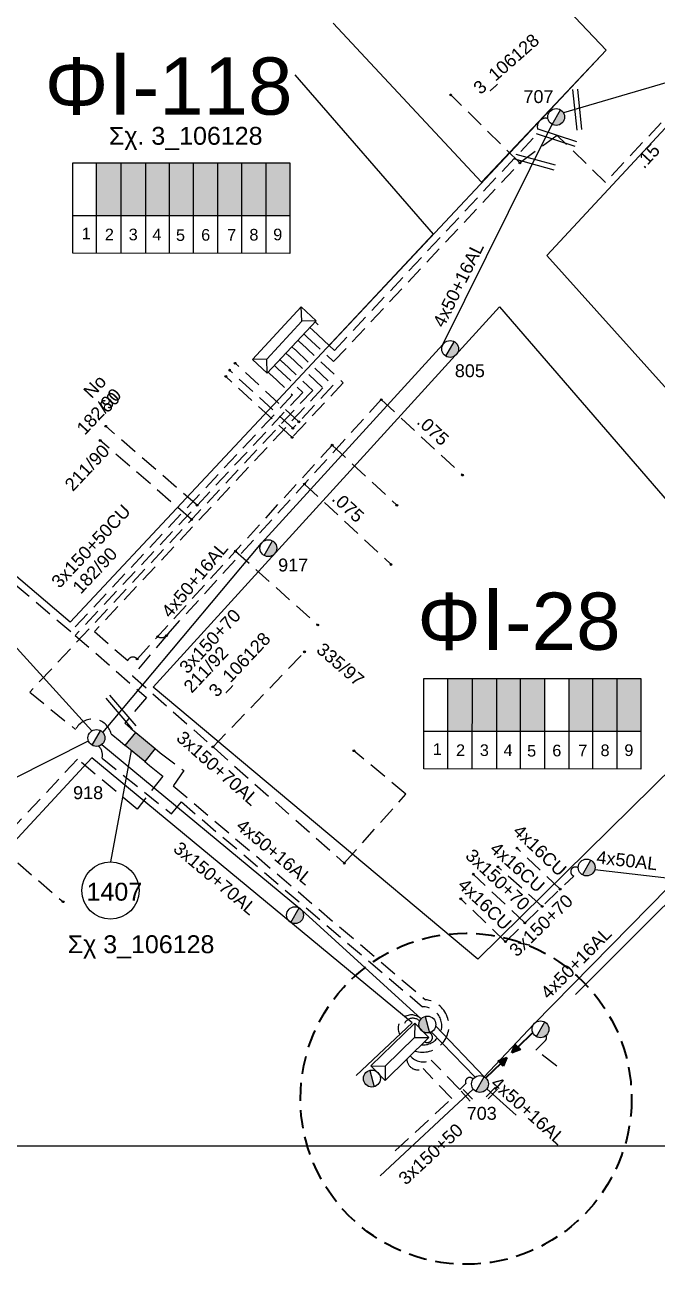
# Model space of a CAD drawing. Header units: millimetres. Extents: x 1421 to 7616, y 908 to 2861.
# Drawn here: x 6452.8 to 6541.2, y 1819.7 to 1993 of the extents above; entities that cross this region are included whole.
import ezdxf
from ezdxf.enums import TextEntityAlignment as Align

# ---------------------------------------------------------------- set-up
doc = ezdxf.new("R2010")
doc.units = ezdxf.units.MM
doc.linetypes.add('DASHED', pattern=[19.05, 12.7, -6.35])
for name, color, linetype, lineweight in [('2x6', 7, 'SYN_LINE', 30), ('3x150+50', 7, 'Continuous', 30), ('3x150+50 XLPE', 7, 'SYN_LINE', 30), ('3x150+70', 7, 'Continuous', 30), ('4x16CU', 7, 'Continuous', 30), ('4x50', 7, 'Continuous', 30), ('Άγνωστα', 7, 'Continuous', 30), ('Γυμνά εναέρια ΧΤ (3Φ) 4x50AL', 7, 'Continuous', 30), ('Γυμνά εναέρια ΧΤ και ΦΟΠ (3Φ)   4x50+16AL', 7, 'Continuous', 30), ('Καλωδια Χ.Τ. 3x50+35', 7, 'Continuous', 30), ('Καλώδια ΧΤ   3x150+50CU', 7, 'DASHED', 30), ('Καλώδια ΧΤ   3x150+70AL', 7, 'DASHED', 30), ('Καλώδια ΧΤ   3x150AL+50CU', 7, 'DASHED', 30), ('Συνεστραμμένα ΧΤ   3x70+54.6+25 AL', 7, 'SYN_LINE', 30), ('Υπόγεια Καλώδια Δικτύου ΧΤ   .075', 7, 'DASHED', 30), ('Υπόγεια Καλώδια Δικτύου ΧΤ   .10', 7, 'DASHED', 30), ('Υπόγεια Καλώδια Δικτύου ΧΤ   .15', 7, 'DASHED', 30)]:
    doc.layers.add(name, color=color, linetype=linetype, lineweight=lineweight)
for name, color, linetype in [('Link Box 4 Διευθύνσεων', 7, 'Continuous'), ('Pillar OTE', 7, 'Continuous'), ('TEXT ΚΑΛΩΔΙΩΝ', 7, 'Continuous'), ('ΑΓΝΩΣΤΟ ΕΝΑΕΡΙΟ ΚΑΛΩΔΙΟ', 7, 'Continuous'), ('ΑΓΝΩΣΤΟ ΥΠΟΓΕΙΟ ΚΑΛΩΔΙΟ', 7, 'DASHED'), ('Επίτονοι', 7, 'Continuous'), ('Μηχανική τομή', 7, 'Continuous'), ('Στύλος ΦΜ', 7, 'Continuous'), ('Στύλος ΦΜ @ 1', 7, 'Continuous'), ('Συνδέσεις', 7, 'Continuous'), ('Τομή', 7, 'Continuous'), ('Υποσταθμός εναέριος 2 στύλων', 7, 'Continuous'), ('Υποσταθμός πόλεως', 7, 'Continuous'), ('Υπόβαθρο ΔΕΗ', 7, 'Continuous')]:
    doc.layers.add(name, color=color, linetype=linetype)
doc.styles.add('arial', font='ARIAL.TTF')
doc.styles.get("Standard").update_dxf_attribs({"font": 'ARIAL.TTF', "height": 1.8})
doc.linetypes.add('SYN_LINE', pattern='A,0.5,-0.0001,["/\\/\\/\\/",Standard,S=0.1,R=0,X=0,Y=-0.05],-0.25', length=0.7501)

# ---------------------------------------------------------------- blocks, each defined once
blk = doc.blocks.new('ΥΠΑΡΧΩΝ ΤΣΙΜΕΝΤΕΝΙΟΣ ΣΤΥΛΟΣ')
at = {"layer": 'Στύλος ΦΜ'}
blk.add_hatch(color=7, dxfattribs=at).paths.add_polyline_path([(-1.29, -2.28, 0.574793), (2.62, 0, 0.268822), (1.3, 2.27)])
at = {"layer": 'Στύλος ΦΜ', "color": 7}
blk.add_line((-1.29, -2.28), (1.3, 2.27), dxfattribs=at)
blk.add_circle((0, 0), 2.62, dxfattribs=at)
at = {"layer": 'Στύλος ΦΜ', "flags": 4}
for tag, p in [('ΑΡΙΘΜΟΣ', (-4.68, 8.05)), ('ΤΥΠΟΣ', (-4.91, 3.03))]:
    blk.add_attdef(tag, p, '', height=4, dxfattribs=at)
blk = doc.blocks.new('LINK BOX 4 ΑΝΑΧΩΡΗΣΕΩΝ')
at = {"layer": 'Link Box 4 Διευθύνσεων', "ltscale": 40}
blk.add_hatch(color=256, dxfattribs=at).paths.add_polyline_path([(-3.54, 0), (-3.54, -4.67), (3.54, -4.67), (3.54, 0)])
for p, q in [((-3.54, 0), (-5.33, 0)), ((5.33, 0), (3.54, 0)), ((-3.54, -4.67), (-5.33, -4.67)), ((5.33, -4.67), (3.54, -4.67))]:
    blk.add_line(p, q, dxfattribs=at)
blk.add_lwpolyline([(-3.54, -4.67), (-3.54, 0), (3.54, 0), (3.54, -4.67)], close=True, dxfattribs=at)
blk = doc.blocks.new('ΥΠΟΣΤΑΘΜΟΣ ΠΟΛΕΩΣ 9 ΑΝΑΧΩΡΗΣΕΩΝ')
at = {"layer": 'Υποσταθμός πόλεως', "ltscale": 40}
for p, q in [((-9.63, -2.82), (-9.63, -4)), ((-7.12, -2.82), (-7.12, -4)), ((-4.84, -2.82), (-4.84, -4)), ((-2.36, -2.82), (-2.36, -4)), ((0.09, -2.82), (0.09, -4)), ((2.55, -2.82), (2.55, -4)), ((5.02, -2.82), (5.02, -4)), ((7.48, -2.82), (7.48, -4)), ((9.61, -2.82), (9.61, -4))]:
    blk.add_line(p, q, dxfattribs=at)
blk.add_lwpolyline([(-10.02, 2.82), (10.02, 2.82), (10.02, -2.82), (-10.02, -2.82)], close=True, dxfattribs=at)
for points in [[(-7.21, 0), (-10.02, 2.82)], [(-10.02, -2.82), (-7.21, 0)], [(-7.21, 0), (7.21, 0)], [(7.21, 0), (10.02, 2.82)], [(10.02, -2.82), (7.21, 0)]]:
    blk.add_lwpolyline(points, dxfattribs=at)
at = {"layer": 'Υποσταθμός πόλεως', "linetype": 'SYN_LINE', "ltscale": 40, "flags": 1}
for tag, p in [('ΜΕΤΑΣΧΗΜΑΤΙΣΜΟΣ', (10.79, 1.71)), ('ΙΣΧΥΣ', (10.77, -1.08)), ('ΑΡΙΘΜΟΣ', (10.89, -3.8))]:
    blk.add_attdef(tag, p, '', height=1.8, dxfattribs=at)
blk = doc.blocks.new('_ΣΥΝΔΕΣΗ')
at = {"layer": 'Συνδέσεις', "linetype": 'SYN_LINE', "ltscale": 40}
blk.add_hatch(color=256, dxfattribs=at).paths.add_polyline_path([(0.5, -0.01, 1), (-0.5, -0.01, 1)])
at = {"layer": 'Συνδέσεις'}
blk.add_circle((0, -0.01), 0.5, dxfattribs=at)
blk = doc.blocks.new('ΥΠΟΣΤΑΘΜΟΣ ΕΝΑΕΡΙΟΣ ΕΠΙ 2 ΣΤΥΛΩΝ')
at = {"layer": 'Υποσταθμός εναέριος 2 στύλων', "linetype": 'Continuous'}
for points in [[(-11.97, -2.11, 0.574793), (-8.45, -0.07, 0.268822), (-9.64, 1.98)], [(9.68, -2.15, 0.574793), (13.19, -0.1, 0.268822), (12.01, 1.95)]]:
    blk.add_hatch(color=256, dxfattribs=at).paths.add_polyline_path(points)
for p, q in [((-11.97, -2.11), (-9.64, 1.98)), ((9.68, -2.15), (12.01, 1.95))]:
    blk.add_line(p, q, dxfattribs=at)
for centre in [(-10.81, -0.07), (10.84, -0.1)]:
    blk.add_circle(centre, 2.36, dxfattribs=at)
at = {"layer": 'Υποσταθμός πόλεως', "linetype": 'Continuous', "ltscale": 40}
blk.add_lwpolyline([(-8.57, 2.82), (8.57, 2.82), (8.57, -2.82), (-8.57, -2.82)], close=True, dxfattribs=at)
for points in [[(-5.75, 0), (-8.57, 2.82)], [(-8.57, -2.82), (-5.75, 0)], [(-5.75, 0), (5.75, 0)], [(5.75, 0), (8.57, 2.82)], [(8.57, -2.82), (5.75, 0)]]:
    blk.add_lwpolyline(points, dxfattribs=at)
at = {"layer": 'Υποσταθμός εναέριος 2 στύλων', "ltscale": 40, "flags": 1}
for tag, p in [('ΜΕΤΑΣΧΗΜΑΤΙΣΜΟΣ', (14.09, 2.51)), ('ΙΣΧΥΣ', (14.07, -0.28)), ('ΑΡΙΘΜΟΣ', (14.19, -3))]:
    blk.add_attdef(tag, p, '', height=1.8, dxfattribs=at)
blk = doc.blocks.new('ΤΟΜΗ')
at = {"layer": 'Τομή', "ltscale": 40}
for p, q in [((11.33, -0.65), (-11.4, -0.65)), ((11.33, -3.42), (-11.4, -3.42))]:
    blk.add_line(p, q, dxfattribs=at)
blk = doc.blocks.new('ΕΠΙΤΟΝΟΣ')
at = {"layer": 'Επίτονοι', "lineweight": 40, "ltscale": 40}
blk.add_hatch(color=256, dxfattribs=at).paths.add_polyline_path([(-1.13, 6.47), (0, 9.1), (1.13, 6.47)])
for p, q in [((-1.13, 6.47), (0, 9.1)), ((0, 9.1), (1.13, 6.47)), ((1.13, 6.47), (-1.13, 6.47)), ((-1.13, 6.47), (0, 6.47)), ((0, 6.47), (0, 0))]:
    blk.add_line(p, q, dxfattribs=at)
blk = doc.blocks.new('ΜΗΧΑΝΙΚΗ ΤΟΜΗ')
at = {"layer": 'Μηχανική τομή', "ltscale": 40}
for p, q in [((-3.79, 1.21), (3.79, 1.21)), ((3.79, -0.34), (-3.79, -0.34))]:
    blk.add_line(p, q, dxfattribs=at)

msp = doc.modelspace()

# ---------------------------------------------------------------- hatches: boundary and pattern name
at = {"layer": 'Καλώδια ΧΤ   3x150AL+50CU', "linetype": 'DASHED', "lineweight": -3, "ltscale": 0.2}
h = msp.add_hatch(color=133, dxfattribs=at)
h.dxf.hatch_style = 1
h.paths.add_polyline_path([(6466.26, 1973.72), (6462.82, 1973.72), (6462.82, 1966.36), (6466.26, 1966.36)])
h = msp.add_hatch(color=2, dxfattribs=at)
h.dxf.hatch_style = 1
h.paths.add_polyline_path([(6466.26, 1966.36), (6469.69, 1966.35), (6469.7, 1973.72), (6466.26, 1973.72)])
h = msp.add_hatch(color=1, dxfattribs=at)
h.dxf.hatch_style = 1
h.paths.add_polyline_path([(6472.99, 1973.72), (6469.7, 1973.72), (6469.69, 1966.35), (6472.99, 1966.35)])
h = msp.add_hatch(color=5, dxfattribs=at)
h.dxf.hatch_style = 1
h.paths.add_polyline_path([(6472.99, 1966.35), (6476.38, 1966.35), (6476.38, 1973.72), (6472.99, 1973.72)])
h = msp.add_hatch(color=27, dxfattribs=at)
h.dxf.hatch_style = 1
h.paths.add_polyline_path([(6476.38, 1966.35), (6479.77, 1966.34), (6479.78, 1973.72), (6476.38, 1973.72)])
h = msp.add_hatch(color=6, dxfattribs=at)
h.dxf.hatch_style = 1
h.paths.add_polyline_path([(6479.72, 1966.35), (6483.11, 1966.34), (6483.11, 1973.72), (6479.72, 1973.72)])
h = msp.add_hatch(color=30, dxfattribs=at)
h.dxf.hatch_style = 1
h.paths.add_polyline_path([(6483.1, 1966.35), (6486.5, 1966.34), (6486.5, 1973.72), (6483.1, 1973.72)])
h = msp.add_hatch(color=62, dxfattribs=at)
h.dxf.hatch_style = 1
h.paths.add_polyline_path([(6486.42, 1966.35), (6489.82, 1966.34), (6489.82, 1973.72), (6486.42, 1973.72)])
h = msp.add_hatch(color=5, dxfattribs=at)
h.dxf.hatch_style = 1
h.paths.add_polyline_path([(6515.34, 1901.64), (6511.9, 1901.64), (6511.9, 1894.28), (6515.33, 1894.27)])
h = msp.add_hatch(color=2, dxfattribs=at)
h.dxf.hatch_style = 1
h.paths.add_polyline_path([(6515.33, 1894.27), (6518.77, 1894.27), (6518.77, 1901.64), (6515.34, 1901.64)])
h = msp.add_hatch(color=6, dxfattribs=at)
h.dxf.hatch_style = 1
h.paths.add_polyline_path([(6522.07, 1901.64), (6518.77, 1901.64), (6518.77, 1894.27), (6522.07, 1894.27)])
h = msp.add_hatch(color=133, dxfattribs=at)
h.dxf.hatch_style = 1
h.paths.add_polyline_path([(6522.07, 1894.27), (6525.46, 1894.26), (6525.46, 1901.63), (6522.07, 1901.64)])
h = msp.add_hatch(color=30, dxfattribs=at)
h.dxf.hatch_style = 1
h.paths.add_polyline_path([(6528.8, 1894.26), (6532.19, 1894.26), (6532.19, 1901.63), (6528.8, 1901.63)])
h = msp.add_hatch(color=62, dxfattribs=at)
h.dxf.hatch_style = 1
h.paths.add_polyline_path([(6532.18, 1894.26), (6535.58, 1894.26), (6535.58, 1901.63), (6532.18, 1901.63)])
h = msp.add_hatch(color=27, dxfattribs=at)
h.dxf.hatch_style = 1
h.paths.add_polyline_path([(6535.5, 1894.26), (6538.9, 1894.26), (6538.9, 1901.63), (6535.5, 1901.63)])

# ---------------------------------------------------------------- linework, layer by layer
at = {"layer": '2x6', "color": 5, "linetype": 'DASHED', "lineweight": -3, "ltscale": 0.2}
msp.add_lwpolyline([(6527.13, 1847.45), (6524.22, 1849.68), (6525.5, 1850.96, 0.323201), (6525.63, 1851.73, -26.215106)], format="xyb", dxfattribs=at)
at = {"layer": '3x150+50', "color": 133, "linetype": 'DASHED', "lineweight": -3, "ltscale": 0.2}
msp.add_lwpolyline([(6504.56, 1835.59), (6512.45, 1842.89), (6508.46, 1847.1, -0.55058), (6506.17, 1848.42, 5.259384)], format="xyb", dxfattribs=at)
at = {"layer": '3x150+50', "color": 5, "linetype": 'DASHED', "lineweight": -3, "ltscale": 0.2}
msp.add_arc((6506.84, 1852.73), 1.87, 44.503, 207.5155, dxfattribs=at)
at = {"layer": '3x150+50', "color": 85, "linetype": 'DASHED', "lineweight": -3, "ltscale": 0.2}
msp.add_arc((6507.02, 1852.81), 1.32, 43.6065, 197.7772, dxfattribs=at)
at = {"layer": '3x150+50', "color": 6, "linetype": 'DASHED', "lineweight": -3, "ltscale": 0.2}
msp.add_arc((6509.04, 1851.46), 0.723, 237.7811, 64.6542, dxfattribs=at)
at = {"layer": '3x150+50 XLPE', "color": 133, "linetype": 'DASHED', "lineweight": -3, "ltscale": 0.2}
msp.add_lwpolyline([(6524.68, 1978.04, -0.733798), (6525.9, 1979.9, -1.642384)], format="xyb", dxfattribs=at)
msp.add_lwpolyline([(6496.06, 1947.5), (6524.68, 1978.04)], dxfattribs=at)
at = {"layer": '3x150+70', "color": 5, "linetype": 'DASHED', "lineweight": -3, "ltscale": 0.2}
msp.add_lwpolyline([(6519.97, 1864.83), (6529.5, 1874.01, -1.156966), (6530.13, 1875.14, -0.797292)], format="xyb", dxfattribs=at)
msp.add_lwpolyline([(6522.69, 1867.45), (6515.47, 1874.26)], dxfattribs=at)
at = {"layer": '4x16CU', "color": 5, "linetype": 'DASHED', "lineweight": -3, "ltscale": 0.2}
for points in [[(6527.59, 1872.18), (6521.58, 1877.92)], [(6525.09, 1869.77), (6518.89, 1875.3)], [(6519.97, 1864.83), (6513.71, 1870.82)]]:
    msp.add_lwpolyline(points, dxfattribs=at)
at = {"layer": '4x50', "color": 1, "lineweight": -3, "ltscale": 0.1}
msp.add_lwpolyline([(6428.92, 1930.88), (6462.17, 1894.31)], dxfattribs=at)
at = {"layer": 'Pillar OTE', "lineweight": -3, "ltscale": 40}
for points in [[(6459.49, 1961.08), (6459.49, 1973.72), (6489.82, 1973.72), (6489.82, 1961.05), (6459.49, 1961.08)], [(6462.81, 1961.08), (6462.82, 1973.72)], [(6466.25, 1961.08), (6466.26, 1973.72)], [(6469.69, 1961.07), (6469.7, 1973.72)], [(6472.99, 1961.07), (6472.99, 1973.72)], [(6476.38, 1961.07), (6476.38, 1973.72)], [(6479.77, 1961.06), (6479.78, 1973.72)], [(6483.11, 1961.06), (6483.11, 1973.72)], [(6486.5, 1961.06), (6486.5, 1973.72)], [(6459.49, 1966.36), (6489.82, 1966.33)], [(6508.57, 1889), (6508.57, 1901.64), (6538.9, 1901.63), (6538.9, 1888.97), (6508.57, 1889)], [(6511.89, 1888.99), (6511.9, 1901.64)], [(6515.33, 1888.99), (6515.34, 1901.64)], [(6518.77, 1888.99), (6518.77, 1901.64)], [(6522.07, 1888.98), (6522.07, 1901.64)], [(6525.46, 1888.98), (6525.46, 1901.63)], [(6528.85, 1888.98), (6528.86, 1901.63)], [(6532.19, 1888.97), (6532.19, 1901.63)], [(6535.58, 1888.97), (6535.58, 1901.63)], [(6508.57, 1894.28), (6538.9, 1894.25)]]:
    msp.add_lwpolyline(points, dxfattribs=at)
at = {"layer": 'Άγνωστα', "lineweight": -3, "ltscale": 0.1}
msp.add_lwpolyline([(7529.06, 1836.26), (5255.84, 1836.26), (5255.84, 2847.77), (7529.06, 2847.77)], close=True, dxfattribs=at)
at = {"layer": 'ΑΓΝΩΣΤΟ ΕΝΑΕΡΙΟ ΚΑΛΩΔΙΟ', "color": 27, "lineweight": -3, "ltscale": 0.1}
msp.add_lwpolyline([(6515.47, 1844.21), (6502.43, 1832.12)], dxfattribs=at)
at = {"layer": 'ΑΓΝΩΣΤΟ ΥΠΟΓΕΙΟ ΚΑΛΩΔΙΟ', "color": 2, "linetype": 'DASHED', "lineweight": -3, "ltscale": 0.2}
for points in [[(6521.99, 1973.71), (6512.31, 1983.21)], [(6492.22, 1949.41), (6495.95, 1945.92), (6521.99, 1973.71)]]:
    msp.add_lwpolyline(points, dxfattribs=at)
at = {"layer": 'ΑΓΝΩΣΤΟ ΥΠΟΓΕΙΟ ΚΑΛΩΔΙΟ', "color": 62, "lineweight": -3, "ltscale": 0.2}
msp.add_lwpolyline([(6491.39, 1948.5), (6497.3, 1942.96), (6490.14, 1935.33), (6480.88, 1943.85)], dxfattribs=at)
at = {"layer": 'ΑΓΝΩΣΤΟ ΥΠΟΓΕΙΟ ΚΑΛΩΔΙΟ', "color": 30, "lineweight": -3, "ltscale": 0.2}
for points in [[(6490.55, 1947.6), (6495.88, 1942.61), (6490.24, 1936.6)], [(6490.24, 1936.6), (6481.41, 1944.72)], [(6491.09, 1937.51), (6482.19, 1945.69)], [(6448.92, 1878.34), (6458.14, 1870.42)]]:
    msp.add_lwpolyline(points, dxfattribs=at)
at = {"layer": 'ΑΓΝΩΣΤΟ ΥΠΟΓΕΙΟ ΚΑΛΩΔΙΟ', "color": 6, "lineweight": -3, "ltscale": 0.2}
for points in [[(6495.74, 1934.25), (6504.78, 1925.85)], [(6482.23, 1919.43), (6493.72, 1909.11)]]:
    msp.add_lwpolyline(points, dxfattribs=at)
at = {"layer": 'ΑΓΝΩΣΤΟ ΥΠΟΓΕΙΟ ΚΑΛΩΔΙΟ', "color": 27, "lineweight": -3, "ltscale": 0.2}
msp.add_lwpolyline([(6515.44, 1845.62, 0.893169), (6514.43, 1845), (6513.58, 1844.19), (6509.57, 1848.29, -0.352993), (6506.66, 1848.9, 5.159211)], format="xyb", dxfattribs=at)
at = {"layer": 'Γυμνά εναέρια ΧΤ (3Φ) 4x50AL', "color": 133, "lineweight": -3, "ltscale": 0.1}
msp.add_lwpolyline([(6493.06, 1950.31), (6496.06, 1947.5)], dxfattribs=at)
at = {"layer": 'Γυμνά εναέρια ΧΤ (3Φ) 4x50AL', "color": 5, "lineweight": -3, "ltscale": 0.1}
msp.add_lwpolyline([(6542.91, 1873.69), (6532.45, 1874.89)], dxfattribs=at)
at = {"layer": 'Γυμνά εναέρια ΧΤ και ΦΟΠ (3Φ)   4x50+16AL', "color": 5, "lineweight": -3, "ltscale": 0.1}
for points in [[(6548.89, 1986.83), (6528.09, 1980.69)], [(6510.21, 1853.01), (6516.99, 1845.96), (6523.93, 1853.31), (6542.74, 1872.44)]]:
    msp.add_lwpolyline(points, dxfattribs=at)
at = {"layer": 'Γυμνά εναέρια ΧΤ και ΦΟΠ (3Φ)   4x50+16AL', "color": 133, "lineweight": -3, "ltscale": 0.1}
msp.add_lwpolyline([(6463.69, 1894.08), (6485.87, 1920.54), (6511.22, 1948.3), (6526.48, 1979.1)], dxfattribs=at)
at = {"layer": 'Γυμνά εναέρια ΧΤ και ΦΟΠ (3Φ)   4x50+16AL', "color": 62, "lineweight": -3, "ltscale": 0.1}
msp.add_lwpolyline([(6409.1, 1845.74), (6418.9, 1856.5), (6428.24, 1867.29), (6440.67, 1882.32), (6461.68, 1892.92)], dxfattribs=at)
at = {"layer": 'Γυμνά εναέρια ΧΤ και ΦΟΠ (3Φ)   4x50+16AL', "color": 2, "lineweight": -3, "ltscale": 0.1}
msp.add_lwpolyline([(6463.53, 1892.4), (6491.46, 1869.29), (6508.18, 1854.04)], dxfattribs=at)
at = {"layer": 'Γυμνά εναέρια ΧΤ και ΦΟΠ (3Φ)   4x50+16AL', "color": 6, "lineweight": -3, "ltscale": 0.1}
msp.add_lwpolyline([(6517.36, 1844.26), (6521.48, 1840.57)], dxfattribs=at)
at = {"layer": 'Καλωδια Χ.Τ. 3x50+35', "color": 6, "linetype": 'DASHED', "lineweight": -3, "ltscale": 0.2}
msp.add_lwpolyline([(6479.08, 1892.05), (6491.88, 1905.34)], dxfattribs=at)
at = {"layer": 'Καλώδια ΧΤ   3x150+50CU', "color": 1, "lineweight": -3, "ltscale": 0.2}
msp.add_lwpolyline([(6487.24, 1944.04), (6490.22, 1941.26), (6459.2, 1908.16), (6421.85, 1939.85), (6398.75, 1950.26, 0.630853), (6397.13, 1951.49)], format="xyb", dxfattribs=at)
at = {"layer": 'Καλώδια ΧΤ   3x150+50CU', "color": 27, "lineweight": -3, "ltscale": 0.2}
msp.add_lwpolyline([(6488.87, 1945.8), (6493.02, 1941.91), (6453.48, 1899.72), (6459.87, 1894.49, -0.695363), (6464.85, 1893.9), (6466.12, 1892.85)], format="xyb", dxfattribs=at)
at = {"layer": 'Καλώδια ΧΤ   3x150+50CU', "color": 6, "lineweight": -3, "ltscale": 0.2}
for points in [[(6489.72, 1946.71), (6494.46, 1942.27), (6462.51, 1908.18)], [(6468.49, 1904.34), (6495.74, 1934.25)], [(6462.51, 1908.18), (6467.17, 1904.13)]]:
    msp.add_lwpolyline(points, dxfattribs=at)
at = {"layer": 'Καλώδια ΧΤ   3x150+50CU', "color": 5, "lineweight": -3, "ltscale": 0.2}
for points in [[(6488.09, 1944.96), (6491.66, 1941.62), (6459.83, 1907.66)], [(6476.86, 1925.84), (6464.09, 1936.89)], [(6459.83, 1907.66), (6469.77, 1898.97), (6466.75, 1895.38), (6467.61, 1894.65)]]:
    msp.add_lwpolyline(points, dxfattribs=at)
at = {"layer": 'Καλώδια ΧΤ   3x150+50CU', "color": 27, "lineweight": -3, "ltscale": 0.2}
msp.add_lwpolyline([(6476.09, 1923.85), (6463.32, 1934.9)], dxfattribs=at)
at = {"layer": 'Καλώδια ΧΤ   3x150+50CU', "color": 6, "lineweight": -3, "ltscale": 0.2}
for points in [[(6471.34, 1907.48, 0.403266), (6472.76, 1907.84, -1.594626)], [(6467.17, 1904.13, -0.57161), (6468.49, 1904.34, -1.743124)]]:
    msp.add_lwpolyline(points, format="xyb", dxfattribs=at)
at = {"layer": 'Καλώδια ΧΤ   3x150+50CU', "color": 3, "lineweight": 40, "ltscale": 0.2}
msp.add_circle((6514.45, 1842.88), 23.14, dxfattribs=at)
at = {"layer": 'Καλώδια ΧΤ   3x150+70AL', "color": 6, "lineweight": -3, "ltscale": 0.2}
for points in [[(6472.76, 1907.84), (6502.61, 1940.61)], [(6472.76, 1907.84), (6467.82, 1902.01), (6497.44, 1875.82)], [(6497.44, 1875.82), (6506.04, 1885.47), (6498.78, 1891.52)]]:
    msp.add_lwpolyline(points, dxfattribs=at)
at = {"layer": 'Καλώδια ΧΤ   3x150+70AL', "color": 62, "lineweight": -3, "ltscale": 0.2}
msp.add_lwpolyline([(6463.07, 1892.17, -0.292288), (6463.57, 1890.51), (6473.29, 1882.69), (6474.66, 1884.37), (6508.38, 1855.74, -1.03998), (6508.19, 1850.4, 3.048909)], format="xyb", dxfattribs=at)
at = {"layer": 'Καλώδια ΧΤ   3x150+70AL', "color": 30, "lineweight": -3, "ltscale": 0.2}
msp.add_lwpolyline([(6471.72, 1891.25), (6475, 1888.75), (6473.54, 1886.63), (6508.77, 1856.72, -1.100424), (6507.32, 1849.55)], format="xyb", dxfattribs=at)
at = {"layer": 'Συνεστραμμένα ΧΤ   3x70+54.6+25 AL', "lineweight": -3, "ltscale": 0.1}
msp.add_lwpolyline([(6495.33, 1948.19), (6534.02, 1989.47)], dxfattribs=at)
at = {"layer": 'Συνεστραμμένα ΧΤ   3x70+54.6+25 AL', "color": 6, "linetype": 'SYN_LINE', "lineweight": -3, "ltscale": 10}
msp.add_lwpolyline([(6509.6, 1852.21), (6515.74, 1845.91)], dxfattribs=at)
at = {"layer": 'Υπόβαθρο ΔΕΗ', "lineweight": -3, "ltscale": 0.1}
msp.add_lwpolyline([(6372.7, 1963.09), (6371.68, 1977.6), (6417.89, 2021.87), (6429.32, 2033.63, -0.281313), (6444.03, 2037.39), (6505.22, 2019.88), (6534.02, 1989.47), (6516.62, 1971.03), (6495.88, 1993.22)], format="xyb", dxfattribs=at)
for points in [[(6490.53, 1986), (6509.88, 1963.73), (6459.14, 1909.52), (6422.39, 1940.7), (6372.7, 1963.09)], [(6587.84, 1933.05), (6543.55, 1979.9), (6525.77, 1960.74), (6568.12, 1913.62), (6587.84, 1933.05)], [(6568.12, 1913.62), (6516.09, 1862.4), (6470.73, 1900.42), (6519.14, 1953.56), (6560.3, 1905.92)], [(6623.84, 1899.55), (6614.81, 1890.87), (6624.32, 1881.04), (6669.77, 1930.17), (6646.68, 1951.55), (6603.46, 1931.04), (6529.76, 1857.44)], [(6499.11, 1846.13), (6506.93, 1853.51), (6462.13, 1890.54), (6418.9, 1843.84)]]:
    msp.add_lwpolyline(points, dxfattribs=at)
at = {"layer": 'Υπόβαθρο ΔΕΗ', "lineweight": -3}
msp.add_lwpolyline([(6467.67, 1891.57), (6464.74, 1875.98)], dxfattribs=at)
msp.add_circle((6464.75, 1871.98), 4, dxfattribs=at)
at = {"layer": 'Υπόγεια Καλώδια Δικτύου ΧΤ   .075', "color": 6, "lineweight": -3, "ltscale": 0.2}
for points in [[(6502.61, 1940.61), (6513.96, 1930.07)], [(6491.87, 1928.81), (6503.97, 1917.57)]]:
    msp.add_lwpolyline(points, dxfattribs=at)
at = {"layer": 'Υπόγεια Καλώδια Δικτύου ΧΤ   .10', "color": 30, "lineweight": -3, "ltscale": 0.2}
msp.add_lwpolyline([(6470.23, 1889.45), (6472.05, 1887.95), (6468.47, 1883.36), (6460.13, 1890.35), (6421.25, 1848.69)], dxfattribs=at)
at = {"layer": 'Υπόγεια Καλώδια Δικτύου ΧΤ   .15', "color": 2, "lineweight": -3, "ltscale": 0.2}
msp.add_lwpolyline([(6549.12, 1982.68), (6546.9, 1984.91), (6533.97, 1970.98), (6527.2, 1977.55), (6521.99, 1973.71)], dxfattribs=at)

# ---------------------------------------------------------------- block references
at = {"layer": 'Link Box 4 Διευθύνσεων', "lineweight": -3, "xscale": 0.4999999999999999, "yscale": 0.4999999999999999, "zscale": 0.4999999999999999, "rotation": 140.401901915364}
msp.add_blockref('LINK BOX 4 ΑΝΑΧΩΡΗΣΕΩΝ', (6468.17, 1891.15), dxfattribs=at)
at = {"layer": 'Επίτονοι', "lineweight": -3, "xscale": 0.4499999999998179, "yscale": 0.4499999999998179, "zscale": 0.4499999999998179}
for p, rotation in [((6523.77, 1852.15), 134.4526137541803), ((6517.22, 1845.78), 314.082162530457)]:
    msp.add_blockref('ΕΠΙΤΟΝΟΣ', p, dxfattribs=dict(at, rotation=rotation))
at = {"layer": 'Μηχανική τομή', "lineweight": -3, "xscale": 0.2499999999999679, "yscale": 0.2499999999999679, "zscale": 0.2499999999999679}
for p, rotation in [((6514.47, 1843.29), 312.6464394964619), ((6517.99, 1843.75), 225.6233154980724)]:
    msp.add_blockref('ΜΗΧΑΝΙΚΗ ΤΟΜΗ', p, dxfattribs=dict(at, rotation=rotation))
at = {"layer": 'Στύλος ΦΜ @ 1', "lineweight": -3, "ltscale": 40}
ref = msp.add_blockref('ΥΠΑΡΧΩΝ ΤΣΙΜΕΝΤΕΝΙΟΣ ΣΤΥΛΟΣ', (6527.06, 1980.12), dxfattribs=dict(at, xscale=0.4499999999998181, yscale=0.4499999999998181, zscale=0.4499999999998181))
ref.add_attrib('ΑΡΙΘΜΟΣ', '707', (6522.48, 1982.07), dxfattribs={"layer": 'Στύλος ΦΜ', "height": 1.8, "flags": 4})
ref = msp.add_blockref('ΥΠΑΡΧΩΝ ΤΣΙΜΕΝΤΕΝΙΟΣ ΣΤΥΛΟΣ', (6512.23, 1947.69), dxfattribs=dict(at, xscale=0.4499999999998181, yscale=0.4499999999998181, zscale=0.4499999999998181))
ref.add_attrib('ΑΡΙΘΜΟΣ', '805', (6512.89, 1943.75), dxfattribs={"layer": 'Στύλος ΦΜ', "height": 1.8, "flags": 4})
ref = msp.add_blockref('ΥΠΑΡΧΩΝ ΤΣΙΜΕΝΤΕΝΙΟΣ ΣΤΥΛΟΣ', (6486.82, 1919.84), dxfattribs=dict(at, xscale=0.4499999999998181, yscale=0.4499999999998181, zscale=0.4499999999998181))
ref.add_attrib('ΑΡΙΘΜΟΣ', '917', (6488.19, 1916.59), dxfattribs={"layer": 'Στύλος ΦΜ', "height": 1.8, "flags": 4})
ref = msp.add_blockref('ΥΠΑΡΧΩΝ ΤΣΙΜΕΝΤΕΝΙΟΣ ΣΤΥΛΟΣ', (6462.79, 1893.31), dxfattribs=dict(at, xscale=0.4499999999998181, yscale=0.4499999999998181, zscale=0.4499999999998181))
ref.add_attrib('ΑΡΙΘΜΟΣ', '918', (6459.53, 1884.76), dxfattribs={"layer": 'Στύλος ΦΜ', "height": 1.8, "flags": 4})
at = {"layer": 'Στύλος ΦΜ @ 1', "lineweight": -3, "ltscale": 40, "xscale": 0.4499999999998181, "yscale": 0.4499999999998181, "zscale": 0.4499999999998181}
for p in [(6531.31, 1875.2), (6490.55, 1868.54), (6524.86, 1852.59)]:
    msp.add_blockref('ΥΠΑΡΧΩΝ ΤΣΙΜΕΝΤΕΝΙΟΣ ΣΤΥΛΟΣ', p, dxfattribs=at)
at = {"layer": 'Στύλος ΦΜ @ 1', "lineweight": -3, "ltscale": 40}
ref = msp.add_blockref('ΥΠΑΡΧΩΝ ΤΣΙΜΕΝΤΕΝΙΟΣ ΣΤΥΛΟΣ', (6516.4, 1844.94), dxfattribs=dict(at, xscale=0.4499999999998181, yscale=0.4499999999998181, zscale=0.4499999999998181))
ref.add_attrib('ΑΡΙΘΜΟΣ', '703', (6514.55, 1839.94), dxfattribs={"layer": 'Στύλος ΦΜ', "height": 1.8, "flags": 4})
at = {"layer": 'Συνδέσεις', "lineweight": -3, "xscale": 0.25, "yscale": 0.25, "zscale": 0.25}
for p in [(6512.31, 1983.21), (6521.99, 1973.71), (6482.19, 1945.7), (6481.41, 1944.73), (6480.88, 1943.86), (6502.61, 1940.61), (6491.09, 1937.51), (6464.09, 1936.89), (6490.15, 1935.33), (6490.24, 1936.6), (6463.32, 1934.9), (6495.74, 1934.25), (6513.96, 1930.07), (6491.87, 1928.82), (6476.86, 1925.84), (6504.78, 1925.85), (6476.1, 1923.85), (6482.23, 1919.43), (6503.97, 1917.57), (6472.58, 1907.63), (6493.72, 1909.11), (6471.35, 1907.48), (6468.49, 1904.35), (6491.88, 1905.35), (6479.08, 1892.06), (6498.78, 1891.53), (6521.58, 1877.92), (6497.44, 1875.82), (6518.89, 1875.31), (6515.47, 1874.27), (6527.6, 1872.18), (6458.14, 1870.42), (6513.71, 1870.83), (6525.09, 1869.77), (6522.69, 1867.45), (6519.97, 1864.84)]:
    msp.add_blockref('_ΣΥΝΔΕΣΗ', p, dxfattribs=at)
at = {"layer": 'Τομή', "lineweight": -3}
for p, xscale, yscale, zscale, rotation in [((6529.46, 1981.11), 0.2499999999999999, 0.2499999999999999, 0.2499999999999999, 96.03654804830673), ((6527.29, 1977.68), 0.25, 0.25, 0.25, 341.8416582718884), ((6524.26, 1974.29), 0.25, 0.25, 0.25, 344.3736580310895), ((6465.81, 1896.6), 0.25, 0.25, 0.25, 130.4781423068394)]:
    msp.add_blockref('ΤΟΜΗ', p, dxfattribs=dict(at, xscale=xscale, yscale=yscale, zscale=zscale, rotation=rotation))
at = {"layer": 'Υποσταθμός εναέριος 2 στύλων', "lineweight": -3, "xscale": 0.4999999999999997, "yscale": 0.4999999999999997, "zscale": 0.4999999999999997, "rotation": 224.3635560000994}
msp.add_blockref('ΥΠΟΣΤΑΘΜΟΣ ΕΝΑΕΡΙΟΣ ΕΠΙ 2 ΣΤΥΛΩΝ', (6505.21, 1849.45), dxfattribs=at)
at = {"layer": 'Υποσταθμός πόλεως', "lineweight": -3, "xscale": 0.5, "yscale": 0.5, "zscale": 0.5, "rotation": 47.11042490299007}
msp.add_blockref('ΥΠΟΣΤΑΘΜΟΣ ΠΟΛΕΩΣ 9 ΑΝΑΧΩΡΗΣΕΩΝ', (6489.05, 1948.93), dxfattribs=at)

# ---------------------------------------------------------------- texts
at = {"lineweight": -3, "ltscale": 30, "char_height": 1.63, "width": 11.2573, "attachment_point": 1}
for s, insert in [('1', (6460.73, 1964.64)), ('2', (6463.97, 1964.51)), ('3', (6467.3, 1964.51)), ('4', (6470.61, 1964.51)), ('5', (6473.91, 1964.43)), ('6', (6477.43, 1964.46)), ('7', (6481.06, 1964.46)), ('8', (6484.17, 1964.48)), ('9', (6487.5, 1964.51)), ('1', (6509.81, 1892.56)), ('2', (6513.05, 1892.42)), ('3', (6516.38, 1892.42)), ('4', (6519.69, 1892.42)), ('5', (6522.99, 1892.34)), ('6', (6526.51, 1892.37)), ('7', (6530.14, 1892.37)), ('8', (6533.25, 1892.4)), ('9', (6536.58, 1892.42))]:
    msp.add_mtext(s, dxfattribs=dict(at, insert=insert))
at = {"lineweight": -3, "ltscale": 40, "insert": (6461.41, 1873.07), "char_height": 2.5, "width": 64.8866, "attachment_point": 1, "style": 'arial'}
msp.add_mtext('1407', dxfattribs=at)
at = {"layer": 'TEXT ΚΑΛΩΔΙΩΝ', "lineweight": -3, "ltscale": 0.1, "style": 'arial'}
for s, rotation, p in [('  .15', 47.1344, (6539.38, 1974.16)), ('4x50+16AL', 63.6448, (6513.37, 1956.68)), ('  .075', 317.1109, (6509.33, 1936.83)), ('  .075', 317.1109, (6497.46, 1926.08)), (' 3x150+50CU', 46.8553, (6461.78, 1919.87)), ('4x50+16AL', 50.0263, (6476.52, 1915.45)), (' 3x150+70', 46.8553, (6478.42, 1906.59)), ('3x150+70AL', 318.5073, (6479.73, 1889.08)), ('4x50+16AL', 320.3865, (6487.68, 1877.37)), ('4x16CU', 316.3181, (6524.78, 1877.62)), ('3x150+70AL', 319.6649, (6479.38, 1873.7)), ('4x16CU', 318.2723, (6521.64, 1875.26)), ('3x150+70', 316.6402, (6518.89, 1873.51)), (' 4x50AL', 353.4402, (6536.61, 1876.23)), ('4x16CU', 316.2633, (6517.08, 1870.09)), ('3x150+70', 43.9416, (6524.93, 1867.11)), ('4x50+16AL', 45.4828, (6529.83, 1861.87)), ('4x50+16AL', 318.1819, (6523.14, 1841.22)), ('3x150+50', 42.7811, (6509.51, 1835.15))]:
    msp.add_text(s, height=1.8, rotation=rotation, dxfattribs=at).set_placement(p, align=Align.MIDDLE_CENTER)
at = {"layer": 'Άγνωστα', "color": 7, "lineweight": -3, "char_height": 1.8, "attachment_point": 1}
for s, insert, rotation in [('3_106128', (6515.28, 1984.52), 41.4174), ('182/90', (6459.85, 1936.78), 46.7522), ('211/90', (6458.18, 1928.91), 46.7522), ('182/90', (6459.28, 1914.55), 46.7522), ('3_106128', (6478.31, 1900.13), 46.7522), ('211/92', (6474.8, 1900.7), 46.7522)]:
    msp.add_mtext_dynamic_manual_height_columns(s, width=1.8, gutter_width=2.31, heights=[0.73], dxfattribs=dict(at, insert=insert, rotation=rotation))
at = {"layer": 'Άγνωστα', "color": 7, "lineweight": -3, "char_height": 2.5, "width": 4.551914400963142e-14, "attachment_point": 1}
for s, insert in [('Σχ. 3_106128', (6464.54, 1978.74)), ('Σχ 3_106128', (6458.78, 1865.73))]:
    msp.add_mtext(s, dxfattribs=dict(at, insert=insert))
at = {"layer": 'Άγνωστα', "color": 7, "lineweight": -3}
note = msp.add_mtext_dynamic_manual_height_columns('No ', width=1.8, gutter_width=2.31, heights=[0.73, 0], dxfattribs=dict(at, insert=(6457.99, 1938.9), char_height=1.8, attachment_point=1, rotation=46.7522))
for column, words in zip(note.columns.linked_columns, ['60']):
    column.text = words
note = msp.add_mtext_dynamic_manual_height_columns('335/97\\P', width=1.8, gutter_width=2.31, heights=[0.73, 0], dxfattribs=dict(at, insert=(6491.45, 1909.47), char_height=1.8, attachment_point=1, rotation=319.2805))
at = {"layer": 'Υπόβαθρο ΔΕΗ', "lineweight": -3, "char_height": 8, "width": 84.6573, "attachment_point": 1}
for s, insert in [('Φ{\\H1.0833x;Ι}-118', (6455.55, 1989.11)), ('Φ{\\H1.0833x;Ι}-28', (6507.63, 1914.3))]:
    msp.add_mtext(s, dxfattribs=dict(at, insert=insert))

doc.saveas('drawing.dxf')
